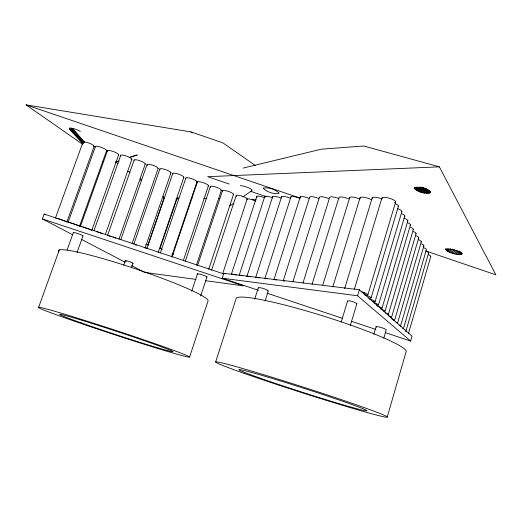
<?xml version="1.0" encoding="UTF-8"?>
<svg xmlns="http://www.w3.org/2000/svg" width="522" height="522" viewBox="0 0 522 522"><rect width="100%" height="100%" fill="white"/><g stroke="black" fill="none" stroke-linecap="round" stroke-linejoin="round"><path stroke-width="0.78" d="M247.147 199.234L247.167 198.902A5.794 1.24 18.3 0 0 240.303 195.646A5.794 1.24 18.3 0 0 236.583 196.233M267.205 290.93C270.977 290.8 258.162 286.304 258.638 288.04M350.275 325.63L356.898 303.576C354.836 302.238 349.003 299.902 347.88 301.194M387.285 416.889L406.273 351.091A89.131 9.337 17.4 0 0 321.147 315.366A89.131 9.337 17.4 0 0 236.14 298.558L215.632 361.955M385.164 332.56L410.651 341.055L412.054 336.194L359.351 289.749L223.781 273.345L222.183 278.219L258.488 290.323M405.875 331.372L428.562 253.046M408.4 333.806L430.761 256.459M394.547 320.462L418.735 237.758M421.313 241.764L397.516 323.327A6.381 0.829 16.6 0 0 395.95 322.237M400.498 326.198L423.897 245.79M388.342 314.479L413.352 229.38M383.794 338.197L386.287 329.695L383.911 328.397L378.789 326.85L376.101 326.622L373.824 334.328M391.5 317.533L416.093 233.647M381.993 308.365L407.852 220.832M385.014 311.275L410.468 224.904M371.109 297.879L398.443 206.19M375.09 301.716L401.881 211.54M378.483 304.985L404.818 216.115M363.958 293.801L364.428 292.255M367.899 294.786L395.669 201.877M354.425 289.097L381.895 198.06M410.651 341.055L357.544 295.752L359.351 289.749M341.225 322.015L347.652 300.763M344.637 288.614L372.166 197.962M332.755 287.041L360.049 197.831M322.831 284.908L349.681 197.727M312.065 284.301L338.941 197.616A6.721 1.644 16.7 0 1 342.132 197.009A6.721 1.644 16.7 0 1 348.618 198.823M302.956 283.087L329.643 197.518A6.636 1.605 16.8 0 1 332.729 196.924A6.636 1.605 16.8 0 1 339.124 198.712M292.907 281.763L319.379 197.414M283.329 280.49L309.592 197.309M265.111 300.959L268.341 290.787M273.9 279.818L300.248 196.84M254.677 299.152L258.37 287.602M264.837 278.618L290.982 196.748M281.645 196.657L255.708 277.417A6.277 0.842 17.8 0 1 259.486 277.913M246.958 276.255L272.686 196.572M239.207 275.231L264.752 196.494M256.772 196.409L231.416 274.207A6.049 0.783 18 0 1 236.381 275.074M189.59 357.061A79.775 2.225 18.2 0 0 78.548 318.479A79.775 2.225 18.2 0 0 73.413 320.841A79.775 2.225 18.2 0 0 189.59 357.061L207.978 301.142A78.926 7.315 18.6 0 0 131.322 267.44A78.926 7.315 18.6 0 0 58.882 251.904M222.62 273.913L247.16 199.019M208.715 269.352L233.458 194.497M200.683 295.974L206.94 277.032M211.521 270.298L236.218 195.45M197.564 265.587L222.496 190.7M191.672 291.276L197.466 273.841M356.898 303.576L356.474 303.811M196.409 265.196L221.361 190.302M183.268 260.759L208.441 185.825M185.238 261.424L210.373 186.498M171.555 256.811L196.931 181.839M172.064 256.981L197.427 182.008M158.244 252.315L183.842 177.304M159.947 248.72L177.199 198.158M160.319 253.02L185.884 178.009M145.149 247.898L170.968 172.841M147.804 245.229L164.162 197.642M146.982 248.511L172.769 173.467M131.44 267.734L132.986 263.258M123.714 265.15L125.267 260.667M132.118 243.493L158.166 168.404M133.854 244.081L159.869 168.998M119.003 239.069L145.273 163.934M120.791 239.67L147.028 164.547M105.392 234.469L131.89 159.301M107.649 235.233L134.108 160.071M93.999 230.626L120.693 155.419M77.034 252.583L82.978 235.924M91.676 230.698L118.677 154.721M67.057 250.097L73.308 232.668M79.422 226.561L106.638 150.551M80.525 226.072L107.447 150.832M66.783 222.294L94.214 146.245M68.245 221.935L95.382 146.649M38.687 307.171L59.28 249.999M55.573 217.654L82.933 142.336M72.617 234.737L42.393 218.914L44.168 214.059L223.468 273.815M430.258 192.788L430.519 192.246C427.035 188.129 419.969 186.452 414.788 187.783L414.566 188.331C418.115 192.403 425.058 194.047 430.258 192.788L421.052 187.033M230.574 205.518L233.81 203.247M242.88 196.892L251.95 190.537M461.526 254.449L462.042 253.614C457.742 250.39 451.289 248.27 446.029 249.568L446.075 250.071C450.303 253.379 456.208 254.756 461.526 254.449L458.088 250.991M246.899 199.15L247.291 198.947A5.788 1.233 18.1 0 1 255.819 201.1M115.577 162.192L119.075 161.083M129.058 157.748L137.501 154.93M115.61 161.931L117.92 161.161M129.469 157.344L136.405 155.054M243.141 168.097L321.252 149.201L363.775 146.003L439.367 166.844L495.9 274.84L425.763 250.958M439.367 166.844L207.639 176.69L229.223 184.038M252.133 199.756L256.198 199.737M222.183 278.219L357.544 295.752M196.07 279.414L144.574 272.406L131.622 265.626M205.727 280.725L243.539 285.873L42.393 218.914M82.73 144.392L26.1 104.876L190.954 131.903L222.711 142.774L255.428 165.559M144.907 247.787L147.106 248.315M172.09 253.862L173.65 254.312M223.781 273.345L225.321 273.861M266.983 293.155L342.68 318.394M351.175 321.226L375.892 329.467M26.1 104.876L300.326 198.19M250.801 191.385L266.213 196.631M162.238 249.385L160.88 248.766A10.701 1.383 18.7 0 0 159.706 248.283M81.249 239.252L125.143 262.233M44.168 214.059L45.603 214.823M425.978 188.69L429.423 190.804M424.725 188.181L430.239 191.567M422.918 187.522L430.519 192.246M419.929 187.039L429.469 193.153M376.701 327.137L376.101 326.622M418.729 187.124L428.21 193.329M417.098 186.967L426.572 193.29M415.995 187.144L424.667 193.055M414.67 187.098L422.624 192.625M414.644 187.855L420.575 192.044M414.063 188.057L418.657 191.346M415.029 189.147L416.993 190.569M190.954 131.903L192.129 132.96M460.319 251.898L462.042 253.614M459.256 251.147L460.404 252.296M459.184 251.232L462.055 254.11M456.496 250.54L460.482 254.605M454.486 249.907L459.014 254.579M452.163 249.085L457.207 254.364M450.179 248.648L455.197 253.979M448.679 248.668L453.109 253.444M69.537 129.234L82.698 143.576M447.237 248.596L451.08 252.811M69.328 128.321L82.854 143.145M83.37 142.989L69.896 128.118L83.416 143.315M445.997 248.492L449.253 252.106M83.396 142.069L70.875 128.118A7.08 1.527 20.8 0 0 71.423 130.617M445.579 248.955L447.752 251.382M445.586 249.47L446.662 250.69M84.571 142.252L72.199 128.314L84.381 142.441M83.083 142.056L70.875 128.118A7.08 1.527 20.8 0 1 80.303 131.394M140.059 179.013A5.396 1.044 19.5 0 1 141.136 179.203M240.361 185.688A6.845 1.533 18.3 0 1 248.837 187.933A6.845 1.533 18.3 0 1 251.473 190.791M102.384 161.324A5.05 0.992 20.1 0 1 103.617 161.716M230.241 204.872A4.939 0.992 18.4 0 1 229.654 205.72M145.684 244.531A10.701 1.383 18.7 0 1 148.463 244.805M127.505 171.085A5.52 1.083 19.8 0 1 129.841 172.188M83.187 142.767A6.01 1.253 20.5 0 1 89.092 143.139A6.01 1.253 20.5 0 1 93.549 146.682M55.847 218.203A6.101 0.75 19.4 0 1 60.637 219.423A6.101 0.75 19.4 0 1 65.831 221.576M115.675 162.401A5.67 1.135 20 0 1 118.089 163.549M162.916 196.507A5.103 0.94 19.2 0 1 163.399 197.877M140.411 180.188A5.37 1.031 19.6 0 1 141.442 180.723M185.969 178.38A5.846 1.246 19 0 1 191.855 178.752A5.846 1.246 19 0 1 196.618 182.067M108.981 235.977A6.003 0.75 19 0 1 111.525 236.629M113 237.105A6.003 0.75 19 0 1 115.864 238.176M172.873 173.846A5.859 1.246 19.2 0 1 178.668 174.178A5.859 1.246 19.2 0 1 183.555 177.545M197.486 182.374A5.833 1.246 18.9 0 1 203.456 182.772A5.833 1.246 18.9 0 1 208.115 186.054M222.522 191.045A5.807 1.24 18.5 0 1 228.662 191.509A5.807 1.24 18.5 0 1 233.086 194.706M120.889 155.83A5.938 1.253 20 0 1 127.048 156.3A5.938 1.253 20 0 1 131.113 159.693M68.075 222.522A6.075 0.75 19.4 0 1 72.63 223.481A6.075 0.75 19.4 0 1 78.515 225.856M80.877 226.659A6.049 0.75 19.3 0 1 81.739 226.783M82.887 227.044A6.049 0.75 19.3 0 1 90.808 230.006M96.433 231.618A6.029 0.75 19.1 0 1 102.162 233.549M135.309 244.87A5.964 0.744 18.8 0 1 136.496 245.144M95.617 147.073A5.983 1.253 20.3 0 1 100.876 147.211A5.983 1.253 20.3 0 1 106.475 150.838M210.829 187.307A5.82 1.24 18.7 0 1 215.756 187.046A5.82 1.24 18.7 0 1 221.008 190.523M134.278 160.469A5.918 1.253 19.8 0 1 139.805 160.711A5.918 1.253 19.8 0 1 145.044 164.202M107.662 151.25A5.964 1.253 20.2 0 1 113.006 151.419A5.964 1.253 20.2 0 1 118.487 155.001M159.993 169.382A5.879 1.253 19.4 0 1 165.702 169.683A5.879 1.253 19.4 0 1 170.701 173.089M147.693 165.435A5.899 1.253 19.6 0 1 152.065 164.972A5.899 1.253 19.6 0 1 157.912 168.658M203.854 198.536A5.416 1.077 18.6 0 1 206.856 198.582M218.45 198.477A5.533 1.122 18.5 0 1 219.41 198.562M177.284 198.458A5.187 0.985 18.9 0 1 178.87 197.995M191.222 198.099A5.298 1.031 18.8 0 1 192.103 198.177M175.992 198.823A5.135 0.959 19 0 1 177.245 199.287M257.078 197.212A5.957 1.305 18 0 1 258.488 196.155A5.957 1.305 18 0 1 264.732 197.825M231.814 274.755A6.049 0.783 18 0 1 231.422 274.422M428.327 254.645A5.964 1.24 15.6 0 1 430.428 256.7M266.148 278.604A6.368 0.868 17.7 0 1 267.316 278.807M319.647 197.91A6.538 1.566 17 0 1 321.689 196.755A6.538 1.566 17 0 1 328.645 198.582M360.252 198.36A6.93 1.736 16.3 0 1 363.495 197.218A6.93 1.736 16.3 0 1 371.553 199.75M372.349 198.49A7.054 1.788 16.1 0 1 374.757 197.244A7.054 1.788 16.1 0 1 382.045 199.006M239.2 275.453A6.12 0.803 17.9 0 1 242.802 275.707M382.058 198.601A7.151 1.834 15.9 0 1 389.986 198.406A7.151 1.834 15.9 0 1 394.567 202.516M275.257 279.805A6.453 0.887 17.6 0 1 276.451 280.007M283.172 281.045A6.545 0.913 17.5 0 1 284.581 281.032M246.939 276.477A6.192 0.822 17.9 0 1 250.638 276.745M361.009 291.589A7.275 1.103 16.8 0 1 367.69 294.421A7.275 1.103 16.8 0 1 364.297 294.708M265.039 197.303A6.029 1.338 17.9 0 1 266.52 196.233A6.029 1.338 17.9 0 1 272.856 197.923M349.903 198.243A6.825 1.69 16.5 0 1 352.285 197.042A6.825 1.69 16.5 0 1 359.593 198.954M290.885 197.114A6.271 1.449 17.5 0 1 293.553 196.546A6.271 1.449 17.5 0 1 299.563 198.236M272.621 196.924A6.101 1.37 17.8 0 1 275.107 196.37A6.101 1.37 17.8 0 1 280.934 198.021M281.56 197.016A6.179 1.409 17.6 0 1 284.138 196.455A6.179 1.409 17.6 0 1 290.049 198.125M309.872 197.799A6.44 1.52 17.2 0 1 311.804 196.663A6.44 1.52 17.2 0 1 318.648 198.464M300.424 197.694A6.355 1.481 17.3 0 1 302.264 196.572A6.355 1.481 17.3 0 1 308.998 198.353M385.373 312.769A6.662 0.907 16.7 0 1 387.344 314.655M410.566 227.227A6.551 1.52 15.7 0 1 413.019 229.7M364.943 294.93A7.177 1.07 16.8 0 1 370.737 297.383A7.177 1.07 16.8 0 1 368.976 298.029M377.321 305.99A6.851 0.966 16.7 0 1 380.988 308.567M369.061 298.845A7.06 1.031 16.7 0 1 374.737 301.24A7.06 1.031 16.7 0 1 372.976 301.846M397.268 208.526A6.943 1.716 15.8 0 1 401.555 211.912M398.971 325.141A6.29 0.803 16.6 0 1 400.204 326.328M380.962 309.141A6.76 0.94 16.7 0 1 384.016 311.471M373.719 302.551A6.956 0.998 16.7 0 1 378.306 304.659A6.956 0.998 16.7 0 1 376.382 305.096M391.702 318.831A6.473 0.855 16.7 0 1 393.562 320.612M388.596 315.856A6.564 0.881 16.7 0 1 390.515 317.689M405.268 330.791A6.127 0.763 16.6 0 1 405.77 331.137M402.736 328.351A6.205 0.783 16.6 0 1 403.349 328.945L426.376 249.64A6.114 1.305 15.6 0 0 423.857 247.741M395.343 203.717A7.054 1.781 15.9 0 1 398.11 206.575M407.63 222.685A6.649 1.566 15.7 0 1 410.135 225.23M401.855 213.779A6.838 1.664 15.8 0 1 404.491 216.467M403.95 218.15A6.74 1.612 15.8 0 1 407.519 221.171M421.332 243.839A6.199 1.344 15.6 0 1 423.564 246.058M426.089 251.186A6.036 1.272 15.6 0 1 428.236 253.294M413.365 231.546A6.46 1.475 15.7 0 1 415.76 233.947M418.69 239.761A6.284 1.39 15.7 0 1 420.98 242.038M416.06 235.703A6.368 1.429 15.7 0 1 418.403 238.045M197.89 274.298A5.005 0.587 18.2 0 1 202.027 274.755A5.005 0.587 18.2 0 1 206.66 277.097M125.397 260.83A4.072 0.431 18.7 0 1 129.665 261.692A4.072 0.431 18.7 0 1 132.444 263.303M126.383 261.365A4.072 0.431 18.7 0 1 125.776 261.065M73.543 232.91A5.122 0.587 19.2 0 1 77.895 233.588A5.122 0.587 19.2 0 1 82.867 236.048M263.499 188.064L263.434 188.559C267.362 192.142 273.652 194.334 278.918 193.434L279.022 192.944C275.133 189.316 268.752 187.091 263.499 188.064M244.152 373.361A90.215 2.845 17.8 0 0 385.575 417.124A90.215 2.845 17.8 0 0 274.846 378.143A90.215 2.845 17.8 0 0 244.152 373.361M266.488 380.362A67.305 2.108 17.8 0 0 366.79 410.892A67.305 2.108 17.8 0 0 275.453 379.416A67.305 2.108 17.8 0 0 266.488 380.362M81.301 322.896A59.743 1.664 18.2 0 0 172.619 351.717A59.743 1.664 18.2 0 0 95.415 324.527A59.743 1.664 18.2 0 0 81.301 322.896"/></g></svg>
